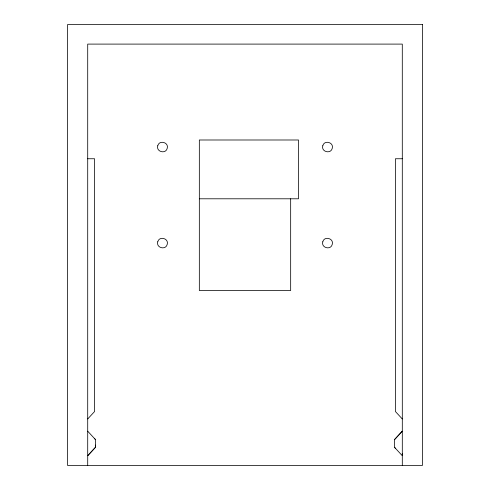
<?xml version="1.0" encoding="UTF-8"?>
<svg xmlns="http://www.w3.org/2000/svg" width="490" height="490" viewBox="0 0 490 490"><rect width="100%" height="100%" fill="white"/><g stroke="black" fill="none" stroke-linecap="round" stroke-linejoin="round"><path stroke-width="0.73" d="M87.71 431.2L95.55 439.671L95.55 447.229L87.71 455.7L95.55 447.229L95.305 445.073M395.43 448.277L394.45 447.248L394.45 439.671L402.29 431.2L394.45 439.695M402.29 453.777L402.29 455.7L394.45 447.248M87.71 418.95L94.57 411.539L94.57 158.748L87.71 158.748M402.308 465.5L402.29 44.1L87.71 44.1L87.71 465.5M402.29 158.748L395.43 158.748L395.43 411.539L402.29 418.95M199.332 198.793L298.508 198.793L298.508 139.993L199.332 139.993L199.332 290.521L290.668 290.521L290.668 198.793M94.57 438.611L95.55 439.677M157.749 145.781C155.894 151.796 165.816 154.46 167.219 148.317C169.075 142.302 159.152 139.638 157.749 145.781M157.749 241.821C155.894 247.836 165.816 250.5 167.219 244.357C169.075 238.342 159.152 235.678 157.749 241.821M322.781 145.781C320.926 151.796 330.848 154.46 332.251 148.317C334.107 142.302 324.184 139.638 322.781 145.781M322.781 241.821C320.926 247.836 330.848 250.5 332.251 244.357C334.107 238.342 324.184 235.678 322.781 241.821M422.38 24.5L67.62 24.5L67.62 465.5L422.38 465.5L422.38 24.5"/></g></svg>
